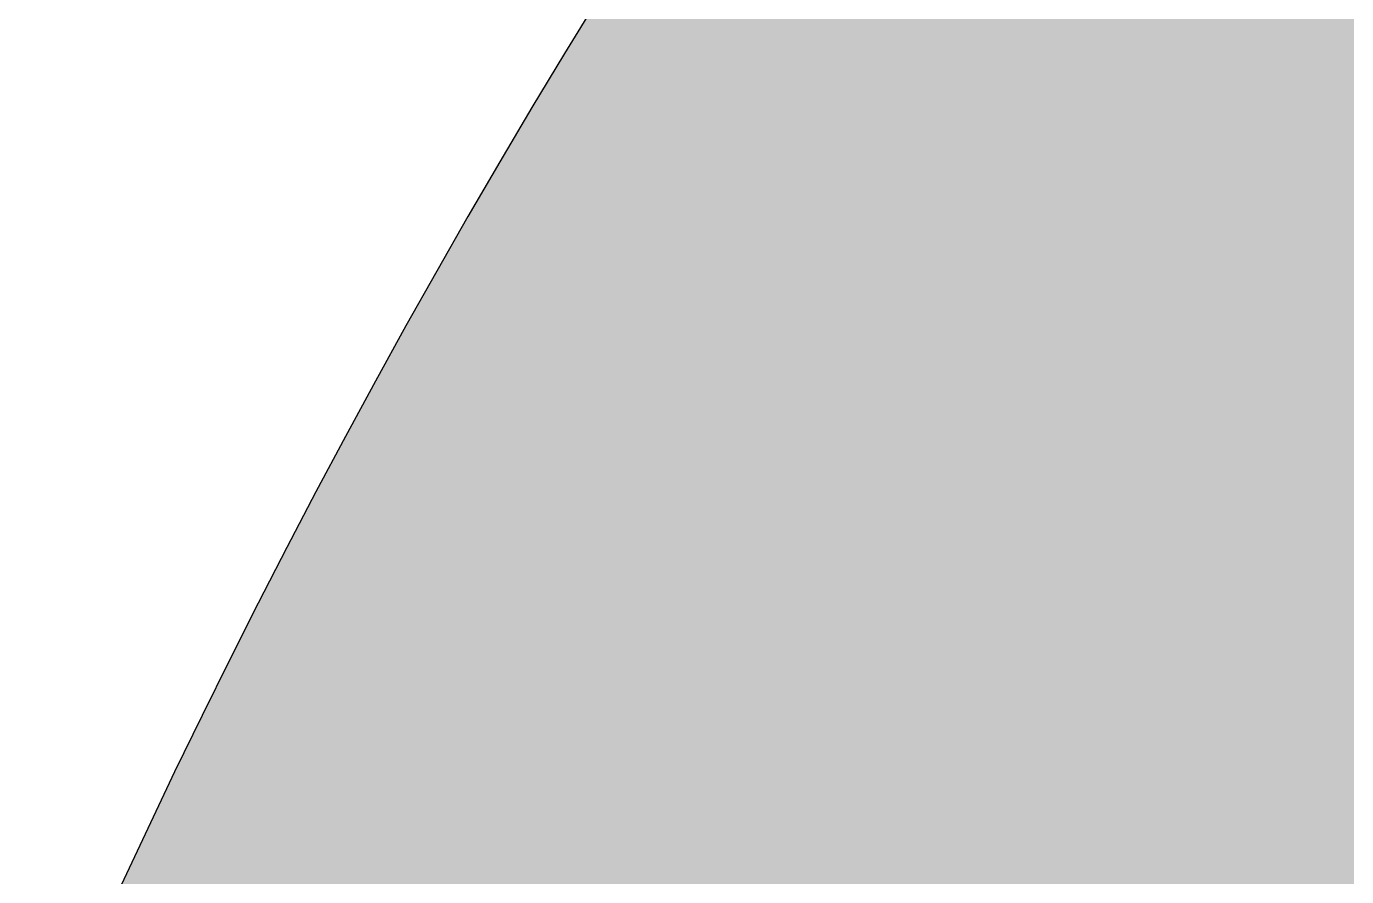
# Model space of a CAD drawing. Extents: x -11 to 40589024741, y -2 to 3380586937.
# Drawn here: x 40588078674 to 40588081039, y 3380204914 to 3380206438 of the extents above; entities that cross this region are included whole.
import ezdxf

# ---------------------------------------------------------------- set-up
doc = ezdxf.new("R2010")
doc.units = 0
doc.header["$LTSCALE"] = 10
doc.header["$MEASUREMENT"] = 0
doc.layers.add('0-WALL', color=252, linetype='Continuous')
pattern_1 = [(359.79974, (40586781652.2, 3380096977.4), (1605.5824, 1594.398), [240, -48, 64, -48, 240, -960]), (359.79974, (40586781572.4, 3380097025.7), (1605.5824, 1594.398), [160, -120, 240, -120, 160, -800]), (359.79974, (40586782134.6, 3380097663.7), (1605.5824, 1594.398), [200, -80, 200, -1120]), (359.79974, (40586781335.8, 3380097986.5), (1605.5824, 1594.398), [80, -160, 80, -1280]), (89.79974, (40586781495.8, 3380097986), (-1594.398, 1605.5824), [144, -1456]), (89.79974, (40586781972.4, 3380097024.3), (-1594.398, 1605.5824), [160, -1440]), (89.79974, (40586782374.6, 3380097662.9), (-1594.398, 1605.5824), [160, -1440]), (44.79974, (40586782180.3, 3380097007.6), (5.5922, 1599.9902), [160, -2102.7417]), (134.79974, (40586781764.3, 3380097009), (-1599.9902, 5.5922), [160, -2102.7417]), (63.23469, (40586782132.4, 3380097015.7), (5.5922, 1599.99023), [160, -3417.7088]), (75.7635, (40586782052.4, 3380097024), (5.59221, 1599.99023), [160, -6436.969]), (75.7635, (40586782454.64, 3380097662.6), (5.59221, 1599.99023), [128, -6468.969]), (75.7635, (40586781527.76, 3380097985.85), (5.59221, 1599.99023), [112, -6484.969]), (103.835987, (40586781892.4, 3380097024.57), (5.59221, 1599.99023), [160, -6436.969]), (103.835987, (40586782294.64, 3380097663.17), (5.59221, 1599.99023), [128, -6468.969]), (103.835987, (40586781463.76, 3380097986.07), (5.59221, 1599.99023), [112, -6484.969]), (116.364795, (40586781812.4, 3380097016.85), (5.5922, 1599.99023), [160, -3417.7069])]

msp = doc.modelspace()

# ---------------------------------------------------------------- hatches: boundary and pattern name
at = {"layer": '0-WALL'}
h = msp.add_hatch(dxfattribs=at)
h.set_pattern_fill('草坪或沼泽', color=256, scale=400, angle=-0.200256636)
h.set_pattern_definition(pattern_1)
edge = h.paths.add_edge_path()
edge.add_line((40588074092.991173, 3380212448.468164), (40588073752.677063, 3380212558.045787))
edge.add_line((40588073752.677063, 3380212558.045787), (40588053651.12368, 3380185813.317902))
edge.add_line((40588053651.12368, 3380185813.317902), (40588077426.299713, 3380178986.745949))
edge.add_line((40588077426.299713, 3380178986.745949), (40588085882.90554, 3380176818.700089))
edge.add_arc((40588092277.492813, 3380198700.202707), 22796.730097, 142.9091512082, 253.7096779143, ccw=False)
h = msp.add_hatch(dxfattribs=at)
h.set_pattern_fill('草坪或沼泽', color=256, scale=400, angle=-0.200256636)
h.set_pattern_definition(pattern_1)
edge = h.paths.add_edge_path()
edge.add_line((40588085171.278229, 3380207077.03175), (40588081163.968559, 3380208541.142967))
edge.add_line((40588081163.968559, 3380208541.142967), (40588080466.29776, 3380207612.947379))
edge.add_arc((40588092460.961967, 3380198599.662256), 15003.708812, 143.0772903116, 252.7900033938)
edge.add_line((40588088021.743874, 3380184267.718183), (40588089539.629173, 3380189554.118112))
edge.add_line((40588089539.629173, 3380189554.118112), (40588123180.355614, 3380179894.848297))
edge.add_line((40588123180.355614, 3380179894.848296), (40588121680.973877, 3380174672.891534))
edge.add_line((40588121680.973869, 3380174672.891537), (40588121673.742813, 3380174647.707624))
edge.add_arc((40588122650.43161, 3380180568.089403), 6000.403437, 260.6322561104, 339.0838604)
edge.add_line((40588128255.432152, 3380178425.938531), (40588130426.382263, 3380184367.941084))
edge.add_line((40588130426.382263, 3380184367.941084), (40588083180.977707, 3380201629.528559))
edge.add_line((40588083180.977707, 3380201629.528559), (40588085171.278229, 3380207077.03175))

# ---------------------------------------------------------------- linework, layer by layer
msp.add_lwpolyline([(40588074092.991173, 3380212448.468164), (40588073752.677063, 3380212558.045787), (40588053651.12368, 3380185813.317902), (40588077426.299713, 3380178986.745949), (40588085882.90554, 3380176818.700089, -0.5250146689), (40588074092.991173, 3380212448.468164)], format="xyb", dxfattribs=at)
msp.add_lwpolyline([(40588085171.278229, 3380207077.03175), (40588081163.968559, 3380208541.142967), (40588080466.29776, 3380207612.947379, 0.51897487), (40588088021.743874, 3380184267.718183), (40588088021.743874, 3380184267.718183), (40588089539.629173, 3380189554.118112), (40588123180.355614, 3380179894.848296), (40588121680.973869, 3380174672.891537), (40588121673.742813, 3380174647.707622, 0.3563377194), (40588128255.432152, 3380178425.938531), (40588130426.382263, 3380184367.941084), (40588083180.977707, 3380201629.528559)], format="xyb", close=True, dxfattribs=at)

doc.saveas('drawing.dxf')
